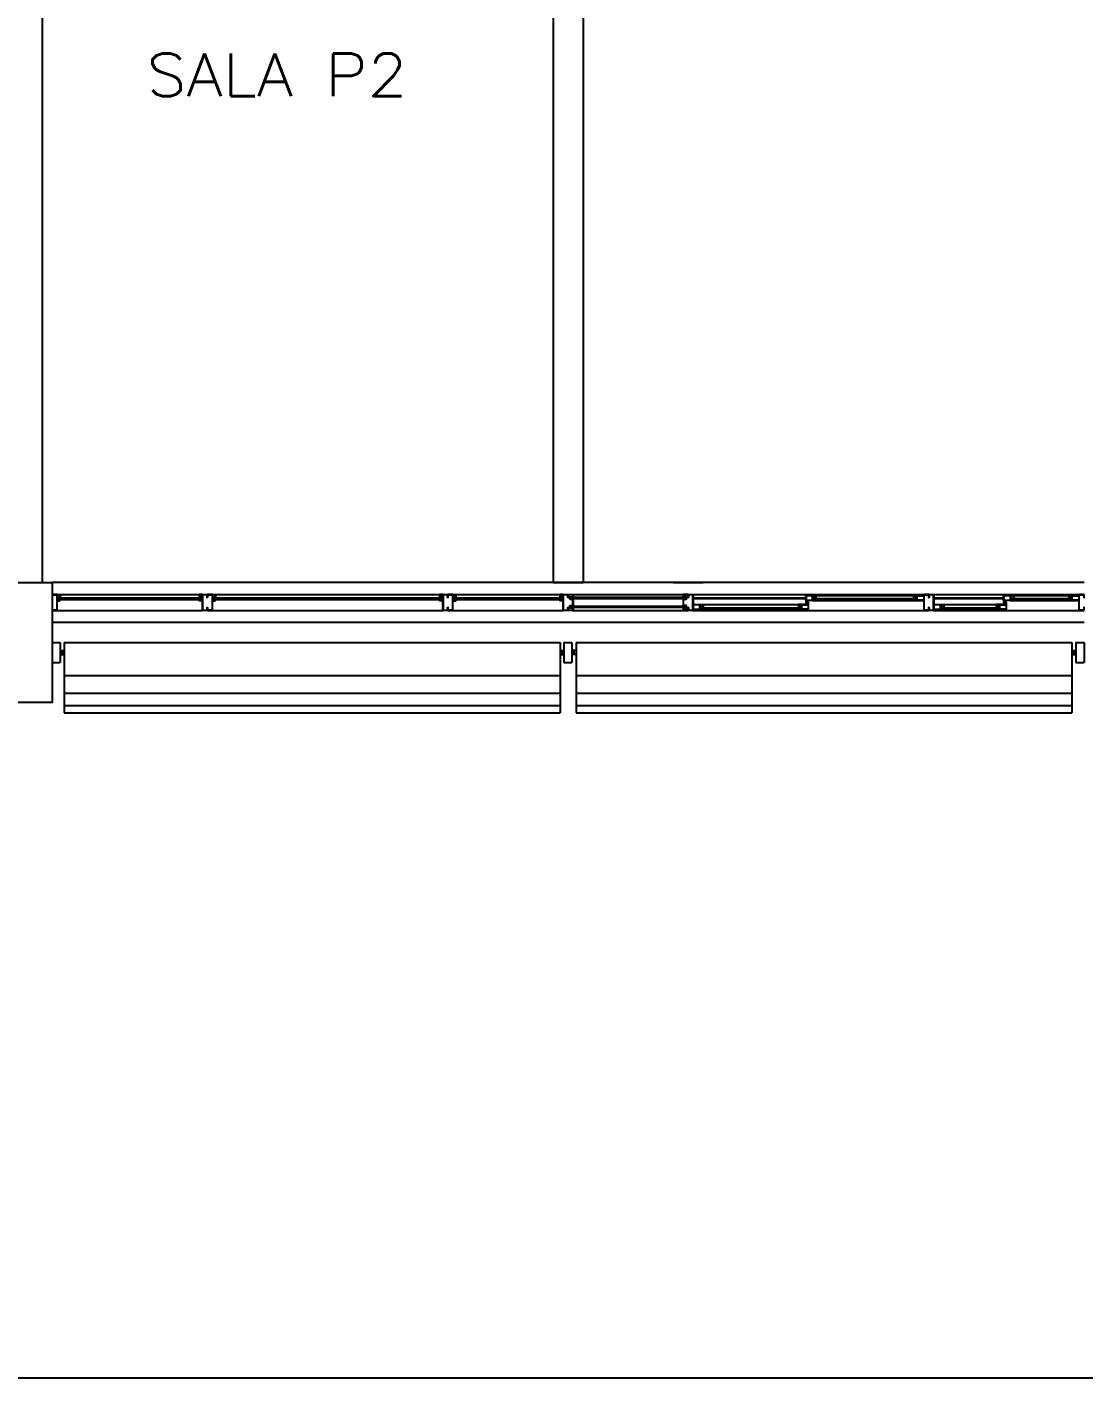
# Model space of a CAD drawing. Header units: millimetres. Extents: x 1887 to 2405, y 1100 to 1335.
# Drawn here: x 2161.48 to 2166.76, y 1251.63 to 1258.37 of the extents above; entities that cross this region are included whole.
import ezdxf

# ---------------------------------------------------------------- set-up
doc = ezdxf.new("R2010")
doc.units = ezdxf.units.MM
for name, color, linetype in [('AR-ALV', 2, 'Continuous'), ('AR-CALÇADA', 1, 'Continuous'), ('AR-ESQ', 1, 'Continuous'), ('AR-ESTC', 3, 'Continuous'), ('AR-PORTA', 1, 'Continuous'), ('AR-TXTCONG', 2, 'Continuous'), ('BR-LINHAS', 1, 'Continuous'), ('BR-MONTANTE', 242, 'Continuous'), ('BR-PAINEL', 1, 'Continuous'), ('BR-SUPORTE', 1, 'Continuous'), ('DT-ESQ-BAGUETE-C', 2, 'Continuous'), ('DT-ESQ-BAGUETE-V', 1, 'Continuous'), ('DT-ESQ-CHAPA DOBRADA-V', 1, 'Continuous'), ('DT-ESQ-MARCO-V', 1, 'Continuous'), ('DT-ESQ-PERFIL CADEIRA-C', 2, 'Continuous'), ('DT-ESQ-PERFIL CADEIRA-V', 1, 'Continuous'), ('DT-ESQ-PERFIL U SIMPLES-C', 2, 'Continuous'), ('DT-ESQ-PERFIL U-C', 2, 'Continuous'), ('DT-ESQ-PERFIL U-V', 1, 'Continuous'), ('DT-ESQ-VIDRO-C', 2, 'Continuous'), ('DT-ESQ-VIDRO-V', 2, 'Continuous')]:
    doc.layers.add(name, color=color, linetype=linetype)
doc.styles.add('S16', font='simplex.shx', dxfattribs={"width": 1.1, "height": 0.16})

# ---------------------------------------------------------------- blocks, each defined once
blk = doc.blocks.new('EF10-P')
at = {"layer": 'DT-ESQ-BAGUETE-C', "ltscale": 0.1}
for points in [[(0.039, -0.075), (0.0255, -0.075), (0.0255, -0.0735), (0.039, -0.0735), (0.039, -0.0615), (0.0255, -0.0615), (0.0255, -0.06), (0.039, -0.06, -0.414214), (0.0405, -0.0615), (0.0405, -0.0735, -0.414214)], [(0.736, -0.075), (0.7495, -0.075), (0.7495, -0.0735), (0.736, -0.0735), (0.736, -0.0615), (0.7495, -0.0615), (0.7495, -0.06), (0.736, -0.06, 0.414214), (0.7345, -0.0615), (0.7345, -0.0735, 0.414214)], [(0.814, -0.075), (0.8005, -0.075), (0.8005, -0.0735), (0.814, -0.0735), (0.814, -0.0615), (0.8005, -0.0615), (0.8005, -0.06), (0.814, -0.06, -0.414214), (0.8155, -0.0615), (0.8155, -0.0735, -0.414214)], [(1.936, -0.075), (1.9495, -0.075), (1.9495, -0.0735), (1.936, -0.0735), (1.936, -0.0615), (1.9495, -0.0615), (1.9495, -0.06), (1.936, -0.06, 0.414214), (1.9345, -0.0615), (1.9345, -0.0735, 0.414214)], [(2.014, -0.075), (2.0005, -0.075), (2.0005, -0.0735), (2.014, -0.0735), (2.014, -0.0615), (2.0005, -0.0615), (2.0005, -0.06), (2.014, -0.06, -0.414214), (2.0155, -0.0615), (2.0155, -0.0735, -0.414214)], [(2.536, -0.075), (2.5495, -0.075), (2.5495, -0.0735), (2.536, -0.0735), (2.536, -0.0615), (2.5495, -0.0615), (2.5495, -0.06), (2.536, -0.06, 0.414214), (2.5345, -0.0615), (2.5345, -0.0735, 0.414214)], [(3.81, -0.08), (3.7965, -0.08), (3.7965, -0.0785), (3.8095, -0.0785, 0.414214), (3.81, -0.078), (3.81, -0.067, 0.414214), (3.8095, -0.0665), (3.7965, -0.0665), (3.7965, -0.065), (3.81, -0.065, -0.414214), (3.8115, -0.0665), (3.8115, -0.0785, -0.414214)], [(4.3015, -0.08), (4.315, -0.08), (4.315, -0.0785), (4.302, -0.0785, -0.414214), (4.3015, -0.078), (4.3015, -0.067, -0.414214), (4.302, -0.0665), (4.315, -0.0665), (4.315, -0.065), (4.3015, -0.065, 0.414214), (4.3, -0.0665), (4.3, -0.0785, 0.414214)], [(4.7975, -0.08), (4.784, -0.08), (4.784, -0.0785), (4.797, -0.0785, 0.414214), (4.7975, -0.078), (4.7975, -0.067, 0.414214), (4.797, -0.0665), (4.784, -0.0665), (4.784, -0.065), (4.7975, -0.065, -0.414214), (4.799, -0.0665), (4.799, -0.0785, -0.414214)], [(5.0765, -0.08), (5.09, -0.08), (5.09, -0.0785), (5.077, -0.0785, -0.414214), (5.0765, -0.078), (5.0765, -0.067, -0.414214), (5.077, -0.0665), (5.09, -0.0665), (5.09, -0.065), (5.0765, -0.065, 0.414214), (5.075, -0.0665), (5.075, -0.0785, 0.414214)], [(3.2485, -0.125), (3.235, -0.125), (3.235, -0.1235), (3.248, -0.1235, 0.414214), (3.2485, -0.123), (3.2485, -0.112, 0.414214), (3.248, -0.1115), (3.235, -0.1115), (3.235, -0.11), (3.2485, -0.11, -0.414214), (3.25, -0.1115), (3.25, -0.1235, -0.414214)], [(3.7265, -0.125), (3.74, -0.125), (3.74, -0.1235), (3.727, -0.1235, -0.414214), (3.7265, -0.123), (3.7265, -0.112, -0.414214), (3.727, -0.1115), (3.74, -0.1115), (3.74, -0.11), (3.7265, -0.11, 0.414214), (3.725, -0.1115), (3.725, -0.1235, 0.414214)], [(4.4485, -0.125), (4.435, -0.125), (4.435, -0.1235), (4.448, -0.1235, 0.414214), (4.4485, -0.123), (4.4485, -0.112, 0.414214), (4.448, -0.1115), (4.435, -0.1115), (4.435, -0.11), (4.4485, -0.11, -0.414214), (4.45, -0.1115), (4.45, -0.1235, -0.414214)], [(4.714, -0.125), (4.7275, -0.125), (4.7275, -0.1235), (4.7145, -0.1235, -0.414214), (4.714, -0.123), (4.714, -0.112, -0.414214), (4.7145, -0.1115), (4.7275, -0.1115), (4.7275, -0.11), (4.714, -0.11, 0.414214), (4.7125, -0.1115), (4.7125, -0.1235, 0.414214)]]:
    blk.add_lwpolyline(points, format="xyb", close=True, dxfattribs=at)
at = {"layer": 'DT-ESQ-BAGUETE-V', "ltscale": 0.1}
for p, q in [((3.81, -0.065), (4.3015, -0.065)), ((4.7975, -0.065), (5.0765, -0.065)), ((3.2485, -0.11), (3.7265, -0.11)), ((4.4485, -0.11), (4.714, -0.11))]:
    blk.add_line(p, q, dxfattribs=at)
at = {"layer": 'DT-ESQ-CHAPA DOBRADA-V', "ltscale": 0.1}
for p, q in [((3.2, -0.077), (3.7615, -0.077)), ((3.2, -0.08), (3.7615, -0.08)), ((4.4, -0.077), (4.749, -0.077)), ((4.4, -0.08), (4.749, -0.08))]:
    blk.add_line(p, q, dxfattribs=at)
at = {"layer": 'DT-ESQ-MARCO-V', "ltscale": 0.1}
for p, q in [((0.0235, -0.06), (0.7515, -0.06)), ((0.7985, -0.06), (1.9515, -0.06)), ((1.9985, -0.06), (2.5515, -0.06)), ((2.5985, -0.06), (3.1515, -0.06)), ((0.0235, -0.14), (0.7515, -0.14)), ((0.7985, -0.14), (1.9515, -0.14)), ((1.9985, -0.14), (2.5515, -0.14)), ((2.5985, -0.14), (3.1515, -0.14))]:
    blk.add_line(p, q, dxfattribs=at)
at = {"layer": 'DT-ESQ-PERFIL CADEIRA-C', "ltscale": 0.1}
for p, q in [((3.2, -0.1335), (3.2485, -0.1335)), ((3.773, -0.1335), (3.7265, -0.1335)), ((3.7635, -0.0885), (3.81, -0.0885)), ((4.35, -0.0885), (4.3015, -0.0885)), ((4.4, -0.1335), (4.4485, -0.1335)), ((4.7605, -0.1335), (4.714, -0.1335)), ((4.751, -0.0885), (4.7975, -0.0885)), ((5.125, -0.0885), (5.0765, -0.0885))]:
    blk.add_line(p, q, dxfattribs=at)
for points in [[(3.81, -0.087, -1), (3.81, -0.09), (3.7635, -0.09, -0.414214), (3.7615, -0.088), (3.7615, -0.067, -0.414214), (3.7635, -0.065), (3.795, -0.065, -0.414214), (3.7965, -0.0665), (3.7965, -0.087)], [(3.7965, -0.0885, -0.198913), (3.7954, -0.0881, -0.198913), (3.795, -0.087), (3.795, -0.067, 0.414214), (3.7945, -0.0665), (3.7635, -0.0665, 0.414214), (3.763, -0.067), (3.763, -0.088, 0.414214), (3.7635, -0.0885)], [(4.3015, -0.09), (4.35, -0.09), (4.35, -0.0885), (4.315, -0.0885, 0.198912), (4.3161, -0.0881, 0.198913), (4.3165, -0.087), (4.3165, -0.067, -0.414214), (4.317, -0.0665), (4.35, -0.0665), (4.35, -0.065), (4.3165, -0.065, 0.414214), (4.315, -0.0665), (4.315, -0.0785), (4.315, -0.08), (4.315, -0.087), (4.3015, -0.087, 1)], [(4.7975, -0.087, -1), (4.7975, -0.09), (4.751, -0.09, -0.414214), (4.749, -0.088), (4.749, -0.067, -0.414214), (4.751, -0.065), (4.7825, -0.065, -0.414214), (4.784, -0.0665), (4.784, -0.087)], [(4.784, -0.0885, -0.198913), (4.7829, -0.0881, -0.198913), (4.7825, -0.087), (4.7825, -0.067, 0.414214), (4.782, -0.0665), (4.751, -0.0665, 0.414214), (4.7505, -0.067), (4.7505, -0.088, 0.414214), (4.751, -0.0885)], [(5.0765, -0.09), (5.125, -0.09), (5.125, -0.0885), (5.09, -0.0885, 0.198912), (5.0911, -0.0881, 0.198913), (5.0915, -0.087), (5.0915, -0.067, -0.414214), (5.092, -0.0665), (5.125, -0.0665), (5.125, -0.065), (5.0915, -0.065, 0.414214), (5.09, -0.0665), (5.09, -0.0785), (5.09, -0.08), (5.09, -0.087), (5.0765, -0.087, 1)], [(3.2485, -0.135), (3.2, -0.135), (3.2, -0.1335), (3.235, -0.1335, -0.198912), (3.2339, -0.1331, -0.198913), (3.2335, -0.132), (3.2335, -0.112, 0.414214), (3.233, -0.1115), (3.2, -0.1115), (3.2, -0.11), (3.2335, -0.11, -0.414214), (3.235, -0.1115), (3.235, -0.1235), (3.235, -0.125), (3.235, -0.132), (3.2485, -0.132, -1)], [(3.7265, -0.132, 1), (3.7265, -0.135), (3.773, -0.135, 0.414214), (3.775, -0.133), (3.775, -0.112, 0.414214), (3.773, -0.11), (3.7415, -0.11, 0.414214), (3.74, -0.1115), (3.74, -0.132)], [(3.74, -0.1335, 0.198913), (3.7411, -0.1331, 0.198913), (3.7415, -0.132), (3.7415, -0.112, -0.414214), (3.742, -0.1115), (3.773, -0.1115, -0.414214), (3.7735, -0.112), (3.7735, -0.133, -0.414214), (3.773, -0.1335)], [(4.4485, -0.135), (4.4, -0.135), (4.4, -0.1335), (4.435, -0.1335, -0.198912), (4.4339, -0.1331, -0.198913), (4.4335, -0.132), (4.4335, -0.112, 0.414214), (4.433, -0.1115), (4.4, -0.1115), (4.4, -0.11), (4.4335, -0.11, -0.414214), (4.435, -0.1115), (4.435, -0.1235), (4.435, -0.125), (4.435, -0.132), (4.4485, -0.132, -1)], [(4.714, -0.132, 1), (4.714, -0.135), (4.7605, -0.135, 0.414214), (4.7625, -0.133), (4.7625, -0.112, 0.414214), (4.7605, -0.11), (4.729, -0.11, 0.414214), (4.7275, -0.1115), (4.7275, -0.132)], [(4.7275, -0.1335, 0.198913), (4.7286, -0.1331, 0.198913), (4.729, -0.132), (4.729, -0.112, -0.414214), (4.7295, -0.1115), (4.7605, -0.1115, -0.414214), (4.761, -0.112), (4.761, -0.133, -0.414214), (4.7605, -0.1335)]]:
    blk.add_lwpolyline(points, format="xyb", close=True, dxfattribs=at)
at = {"layer": 'DT-ESQ-PERFIL CADEIRA-V', "ltscale": 0.1}
for p, q in [((3.795, -0.09), (4.3015, -0.09)), ((4.7825, -0.09), (5.0765, -0.09)), ((3.2485, -0.135), (3.7265, -0.135)), ((4.4485, -0.135), (4.714, -0.135))]:
    blk.add_line(p, q, dxfattribs=at)
at = {"layer": 'DT-ESQ-PERFIL U SIMPLES-C', "ltscale": 0.1}
for points in [[(3.7635, -0.102), (3.7715, -0.102), (3.7715, -0.1005), (3.7635, -0.1005, -0.414214), (3.763, -0.1), (3.763, -0.092, -0.414214), (3.7635, -0.0915), (3.7715, -0.0915), (3.7715, -0.09), (3.7635, -0.09, 0.414214), (3.7615, -0.092), (3.7615, -0.1, 0.414214)], [(3.773, -0.098), (3.765, -0.098), (3.765, -0.0995), (3.773, -0.0995, -0.414214), (3.7735, -0.1), (3.7735, -0.108, -0.414214), (3.773, -0.1085), (3.765, -0.1085), (3.765, -0.11), (3.773, -0.11, 0.414214), (3.775, -0.108), (3.775, -0.1, 0.414214)], [(4.751, -0.102), (4.759, -0.102), (4.759, -0.1005), (4.751, -0.1005, -0.414214), (4.7505, -0.1), (4.7505, -0.092, -0.414214), (4.751, -0.0915), (4.759, -0.0915), (4.759, -0.09), (4.751, -0.09, 0.414214), (4.749, -0.092), (4.749, -0.1, 0.414214)], [(4.7605, -0.098), (4.7525, -0.098), (4.7525, -0.0995), (4.7605, -0.0995, -0.414214), (4.761, -0.1), (4.761, -0.108, -0.414214), (4.7605, -0.1085), (4.7525, -0.1085), (4.7525, -0.11), (4.7605, -0.11, 0.414214), (4.7625, -0.108), (4.7625, -0.1, 0.414214)]]:
    blk.add_lwpolyline(points, format="xyb", close=True, dxfattribs=at)
at = {"layer": 'DT-ESQ-PERFIL U-C', "ltscale": 0.1}
for points in [[(0.025, -0.0905), (0.025, -0.0905, 0.414214), (0.0235, -0.092), (0.0235, -0.1385), (0.0015, -0.1385), (0.0015, -0.125), (0, -0.125), (0, -0.1385, 0.414214), (0.0015, -0.14), (0.0235, -0.14, 0.414214), (0.025, -0.1385), (0.025, -0.092), (0.0385, -0.092, 1), (0.0385, -0.089), (0.025, -0.089), (0.025, -0.0615, 0.414214), (0.0235, -0.06), (0.0015, -0.06, 0.414214), (0, -0.0615), (0, -0.075), (0.0015, -0.075), (0.0015, -0.0615), (0.0235, -0.0615), (0.0235, -0.089, 0.414214), (0.025, -0.0905), (0.0385, -0.0905)], [(0.75, -0.0905), (0.75, -0.0905, -0.414214), (0.7515, -0.092), (0.7515, -0.1385), (0.7735, -0.1385), (0.7735, -0.125), (0.775, -0.125), (0.775, -0.1385, -0.414214), (0.7735, -0.14), (0.7515, -0.14, -0.414214), (0.75, -0.1385), (0.75, -0.092), (0.7365, -0.092, -1), (0.7365, -0.089), (0.75, -0.089), (0.75, -0.0615, -0.414214), (0.7515, -0.06), (0.7735, -0.06, -0.414214), (0.775, -0.0615), (0.775, -0.075), (0.7735, -0.075), (0.7735, -0.0615), (0.7515, -0.0615), (0.7515, -0.089, -0.414214), (0.75, -0.0905), (0.7365, -0.0905)], [(0.8, -0.0905), (0.8, -0.0905, 0.414214), (0.7985, -0.092), (0.7985, -0.1385), (0.7765, -0.1385), (0.7765, -0.125), (0.775, -0.125), (0.775, -0.1385, 0.414214), (0.7765, -0.14), (0.7985, -0.14, 0.414214), (0.8, -0.1385), (0.8, -0.092), (0.8135, -0.092, 1), (0.8135, -0.089), (0.8, -0.089), (0.8, -0.0615, 0.414214), (0.7985, -0.06), (0.7765, -0.06, 0.414214), (0.775, -0.0615), (0.775, -0.075), (0.7765, -0.075), (0.7765, -0.0615), (0.7985, -0.0615), (0.7985, -0.089, 0.414214), (0.8, -0.0905), (0.8135, -0.0905)], [(1.95, -0.0905), (1.95, -0.0905, -0.414214), (1.9515, -0.092), (1.9515, -0.1385), (1.9735, -0.1385), (1.9735, -0.125), (1.975, -0.125), (1.975, -0.1385, -0.414214), (1.9735, -0.14), (1.9515, -0.14, -0.414214), (1.95, -0.1385), (1.95, -0.092), (1.9365, -0.092, -1), (1.9365, -0.089), (1.95, -0.089), (1.95, -0.0615, -0.414214), (1.9515, -0.06), (1.9735, -0.06, -0.414214), (1.975, -0.0615), (1.975, -0.075), (1.9735, -0.075), (1.9735, -0.0615), (1.9515, -0.0615), (1.9515, -0.089, -0.414214), (1.95, -0.0905), (1.9365, -0.0905)], [(2, -0.0905), (2, -0.0905, 0.414214), (1.9985, -0.092), (1.9985, -0.1385), (1.9765, -0.1385), (1.9765, -0.125), (1.975, -0.125), (1.975, -0.1385, 0.414214), (1.9765, -0.14), (1.9985, -0.14, 0.414214), (2, -0.1385), (2, -0.092), (2.0135, -0.092, 1), (2.0135, -0.089), (2, -0.089), (2, -0.0615, 0.414214), (1.9985, -0.06), (1.9765, -0.06, 0.414214), (1.975, -0.0615), (1.975, -0.075), (1.9765, -0.075), (1.9765, -0.0615), (1.9985, -0.0615), (1.9985, -0.089, 0.414214), (2, -0.0905), (2.0135, -0.0905)], [(2.55, -0.0905), (2.55, -0.0905, -0.414214), (2.5515, -0.092), (2.5515, -0.1385), (2.5735, -0.1385), (2.5735, -0.125), (2.575, -0.125), (2.575, -0.1385, -0.414214), (2.5735, -0.14), (2.5515, -0.14, -0.414214), (2.55, -0.1385), (2.55, -0.092), (2.5365, -0.092, -1), (2.5365, -0.089), (2.55, -0.089), (2.55, -0.0615, -0.414214), (2.5515, -0.06), (2.5735, -0.06, -0.414214), (2.575, -0.0615), (2.575, -0.075), (2.5735, -0.075), (2.5735, -0.0615), (2.5515, -0.0615), (2.5515, -0.089, -0.414214), (2.55, -0.0905), (2.5365, -0.0905)]]:
    blk.add_lwpolyline(points, format="xyb", dxfattribs=at)
for points in [[(2.6, -0.1285), (2.6, -0.1385, -0.414214), (2.5985, -0.14), (2.5765, -0.14, -0.414214), (2.575, -0.1385), (2.575, -0.125), (2.5765, -0.125), (2.5765, -0.138, 0.414214), (2.577, -0.1385), (2.598, -0.1385, 0.414214), (2.5985, -0.138), (2.5985, -0.1285), (2.5855, -0.1285, -0.414214), (2.584, -0.127), (2.584, -0.117, -0.414214), (2.5855, -0.1155), (2.5985, -0.1155), (2.5985, -0.0845), (2.5855, -0.0845, -0.414214), (2.584, -0.083), (2.584, -0.073, -0.414214), (2.5855, -0.0715), (2.5985, -0.0715), (2.5985, -0.062, 0.414214), (2.598, -0.0615), (2.577, -0.0615, 0.414214), (2.5765, -0.062), (2.5765, -0.075), (2.575, -0.075), (2.575, -0.0615, -0.414214), (2.5765, -0.06), (2.5985, -0.06, -0.414214), (2.6, -0.0615), (2.6, -0.0715, -0.414214), (2.5985, -0.073), (2.5855, -0.073), (2.5855, -0.083), (2.5985, -0.083), (2.5985, -0.083, -0.414214), (2.6, -0.0845), (2.6, -0.1155, -0.414214), (2.5985, -0.117), (2.5985, -0.117), (2.5855, -0.117), (2.5855, -0.127), (2.5985, -0.127, -0.414214)], [(3.15, -0.1285), (3.15, -0.1385, 0.414214), (3.1515, -0.14), (3.1735, -0.14, 0.414214), (3.175, -0.1385), (3.175, -0.125), (3.1735, -0.125), (3.1735, -0.138, -0.414214), (3.173, -0.1385), (3.152, -0.1385, -0.414214), (3.1515, -0.138), (3.1515, -0.1285), (3.1645, -0.1285, 0.414214), (3.166, -0.127), (3.166, -0.117, 0.414214), (3.1645, -0.1155), (3.1515, -0.1155), (3.1515, -0.0845), (3.1645, -0.0845, 0.414214), (3.166, -0.083), (3.166, -0.073, 0.414214), (3.1645, -0.0715), (3.1515, -0.0715), (3.1515, -0.062, -0.414214), (3.152, -0.0615), (3.173, -0.0615, -0.414214), (3.1735, -0.062), (3.1735, -0.075), (3.175, -0.075), (3.175, -0.0615, 0.414214), (3.1735, -0.06), (3.1515, -0.06, 0.414214), (3.15, -0.0615), (3.15, -0.0715, 0.414214), (3.1515, -0.073), (3.1645, -0.073), (3.1645, -0.083), (3.1515, -0.083), (3.1515, -0.083, 0.414214), (3.15, -0.0845), (3.15, -0.1155, 0.414214), (3.1515, -0.117), (3.1515, -0.117), (3.1645, -0.117), (3.1645, -0.127), (3.1515, -0.127, 0.414214)], [(3.175, -0.0615, -0.414214), (3.1765, -0.06), (3.1985, -0.06, -0.414214), (3.2, -0.0615), (3.2, -0.1385, -0.414214), (3.1985, -0.14), (3.1765, -0.14, -0.414214), (3.175, -0.1385), (3.175, -0.125), (3.1765, -0.125), (3.1765, -0.138, 0.414214), (3.177, -0.1385), (3.198, -0.1385, 0.414214), (3.1985, -0.138), (3.1985, -0.062, 0.414214), (3.198, -0.0615), (3.177, -0.0615, 0.414214), (3.1765, -0.062), (3.1765, -0.075), (3.175, -0.075)], [(4.375, -0.0615, 0.414214), (4.3735, -0.06), (4.3515, -0.06, 0.414214), (4.35, -0.0615), (4.35, -0.1385, 0.414214), (4.3515, -0.14), (4.3735, -0.14, 0.414214), (4.375, -0.1385), (4.375, -0.125), (4.3735, -0.125), (4.3735, -0.138, -0.414214), (4.373, -0.1385), (4.352, -0.1385, -0.414214), (4.3515, -0.138), (4.3515, -0.062, -0.414214), (4.352, -0.0615), (4.373, -0.0615, -0.414214), (4.3735, -0.062), (4.3735, -0.075), (4.375, -0.075)], [(4.375, -0.0615, -0.414214), (4.3765, -0.06), (4.3985, -0.06, -0.414214), (4.4, -0.0615), (4.4, -0.1385, -0.414214), (4.3985, -0.14), (4.3765, -0.14, -0.414214), (4.375, -0.1385), (4.375, -0.125), (4.3765, -0.125), (4.3765, -0.138, 0.414214), (4.377, -0.1385), (4.398, -0.1385, 0.414214), (4.3985, -0.138), (4.3985, -0.062, 0.414214), (4.398, -0.0615), (4.377, -0.0615, 0.414214), (4.3765, -0.062), (4.3765, -0.075), (4.375, -0.075)], [(5.15, -0.0615, 0.414214), (5.1485, -0.06), (5.1265, -0.06, 0.414214), (5.125, -0.0615), (5.125, -0.1385, 0.414214), (5.1265, -0.14), (5.1485, -0.14, 0.414214), (5.15, -0.1385), (5.15, -0.125), (5.1485, -0.125), (5.1485, -0.138, -0.414214), (5.148, -0.1385), (5.127, -0.1385, -0.414214), (5.1265, -0.138), (5.1265, -0.062, -0.414214), (5.127, -0.0615), (5.148, -0.0615, -0.414214), (5.1485, -0.062), (5.1485, -0.075), (5.15, -0.075)]]:
    blk.add_lwpolyline(points, format="xyb", close=True, dxfattribs=at)
at = {"layer": 'DT-ESQ-PERFIL U-V', "ltscale": 0.1}
for p, q in [((3.1985, -0.06), (4.3515, -0.06)), ((4.3985, -0.06), (5.1265, -0.06)), ((3.1985, -0.14), (4.3515, -0.14)), ((4.3985, -0.14), (5.1265, -0.14))]:
    blk.add_line(p, q, dxfattribs=at)
at = {"layer": 'DT-ESQ-VIDRO-C', "ltscale": 0.1}
for points in [[(0.027, -0.087), (0.027, -0.077), (0.748, -0.077), (0.748, -0.087)], [(0.802, -0.087), (0.802, -0.077), (1.948, -0.077), (1.948, -0.087)], [(2.002, -0.087), (2.002, -0.077), (2.548, -0.077), (2.548, -0.087)], [(3.1625, -0.081), (3.1625, -0.075), (2.5875, -0.075), (2.5875, -0.081)], [(3.238, -0.13), (3.238, -0.127), (3.737, -0.127), (3.737, -0.13)], [(4.3125, -0.085), (4.3125, -0.082), (3.799, -0.082), (3.799, -0.085)], [(4.438, -0.13), (4.438, -0.127), (4.7245, -0.127), (4.7245, -0.13)], [(5.0875, -0.085), (5.0875, -0.082), (4.7865, -0.082), (4.7865, -0.085)]]:
    blk.add_lwpolyline(points, close=True, dxfattribs=at)
at = {"layer": 'DT-ESQ-VIDRO-V', "ltscale": 0.1}
blk.add_lwpolyline([(3.1625, -0.119), (3.1625, -0.125), (2.5875, -0.125), (2.5875, -0.119)], close=True, dxfattribs=at)
blk = doc.blocks.new('BR-MODULO1')
at = {"layer": 'BR-LINHAS'}
for p, q in [((0.06, -0.2648), (2.535, -0.2648)), ((2.615, -0.2648), (5.09, -0.2648)), ((0.06, -0.3524), (2.535, -0.3524)), ((2.615, -0.3524), (5.09, -0.3524)), ((0.06, -0.4147), (2.535, -0.4147)), ((2.615, -0.4147), (5.09, -0.4147))]:
    blk.add_line(p, q, dxfattribs=at)
at = {"layer": 'BR-MONTANTE'}
for p, q in [((0, -0.1), (0, -0.2)), ((0, -0.1), (0.04, -0.1)), ((0.04, -0.1), (0.04, -0.2)), ((2.5547, -0.1), (2.5947, -0.1)), ((2.5547, -0.1), (2.5547, -0.2)), ((2.5947, -0.1), (2.5947, -0.2)), ((5.11, -0.1), (5.11, -0.2)), ((5.11, -0.1), (5.15, -0.1)), ((5.15, -0.1), (5.15, -0.2)), ((0, -0.2), (0.04, -0.2)), ((2.5547, -0.2), (2.5947, -0.2)), ((5.11, -0.2), (5.15, -0.2))]:
    blk.add_line(p, q, dxfattribs=at)
at = {"layer": 'BR-PAINEL'}
for p, q in [((0.06, -0.1), (2.535, -0.1)), ((0.06, -0.1), (0.06, -0.45)), ((2.535, -0.1), (2.535, -0.45)), ((2.615, -0.1), (2.615, -0.45)), ((2.615, -0.1), (5.09, -0.1)), ((5.09, -0.1), (5.09, -0.45)), ((0.06, -0.45), (2.535, -0.45)), ((2.615, -0.45), (5.09, -0.45))]:
    blk.add_line(p, q, dxfattribs=at)
at = {"layer": 'BR-SUPORTE'}
for p, q in [((0.04, -0.14), (0.06, -0.14)), ((0.04, -0.16), (0.06, -0.16)), ((0.05, -0.14), (0.05, -0.16)), ((2.5347, -0.14), (2.5547, -0.14)), ((2.5347, -0.16), (2.5547, -0.16)), ((2.5447, -0.14), (2.5447, -0.16)), ((2.6147, -0.14), (2.5947, -0.14)), ((2.6147, -0.16), (2.5947, -0.16)), ((2.6047, -0.14), (2.6047, -0.16)), ((5.09, -0.14), (5.11, -0.14)), ((5.09, -0.16), (5.11, -0.16)), ((5.1, -0.14), (5.1, -0.16))]:
    blk.add_line(p, q, dxfattribs=at)

msp = doc.modelspace()

# ---------------------------------------------------------------- linework, layer by layer
at = {"layer": 'AR-ALV'}
for p, q in [((2164.2597, 1260.3985), (2164.2597, 1255.5985)), ((2161.5597, 1260.2485), (2161.5597, 1255.5985)), ((2164.1097, 1260.2485), (2164.1097, 1255.5985)), ((2164.1097, 1255.5985), (2164.2597, 1255.5985)), ((2164.7097, 1255.5985), (2164.8597, 1255.5985))]:
    msp.add_line(p, q, dxfattribs=at)
at = {"layer": 'AR-CALÇADA'}
msp.add_line((2143.8347, 1251.6297), (2201.764, 1251.6297), dxfattribs=at)
at = {"layer": 'AR-ESQ'}
for p, q in [((2166.7597, 1255.5985), (2161.6097, 1255.5985)), ((2166.7597, 1255.3985), (2161.6097, 1255.3985))]:
    msp.add_line(p, q, dxfattribs=at)
at = {"layer": 'AR-ESTC'}
msp.add_lwpolyline([(2161.4097, 1255.5985), (2161.6097, 1255.5985), (2161.6097, 1254.9985), (2161.4097, 1254.9985)], close=True, dxfattribs=at)

# ---------------------------------------------------------------- block references
at = {"layer": 'AR-ESQ'}
msp.add_blockref('EF10-P', (2161.6097, 1255.5985), dxfattribs=at)
at = {"layer": 'AR-PORTA'}
msp.add_blockref('BR-MODULO1', (2161.6097, 1255.3985), dxfattribs=at)

# ---------------------------------------------------------------- texts
at = {"layer": 'AR-TXTCONG', "style": 'S16', "width": 1.1}
msp.add_text('SALA P2', height=0.2128, dxfattribs=at).set_placement((2162.0802, 1258.0241))

doc.saveas('drawing.dxf')
